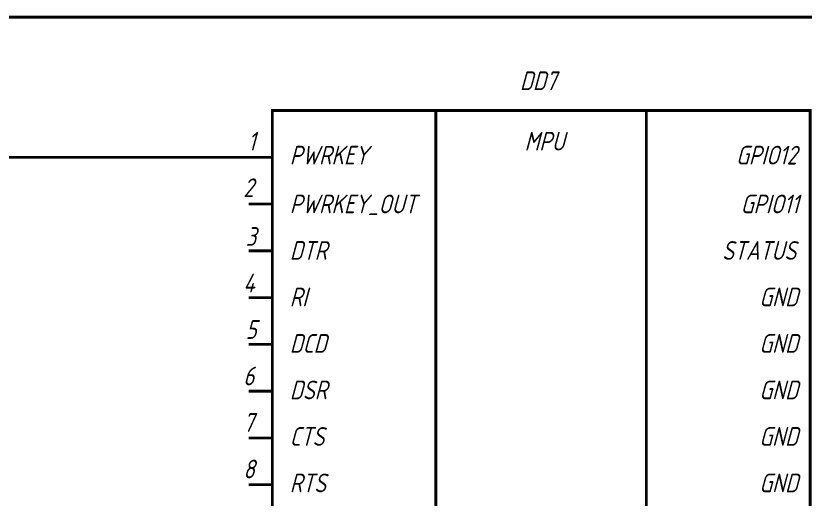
# Model space of a CAD drawing. Extents: x 260 to 1101, y 70 to 664.
# Drawn here: x 819.1 to 903.5, y 525.2 to 576.9 of the extents above; entities that cross this region are included whole.
import ezdxf

# ---------------------------------------------------------------- set-up
doc = ezdxf.new("R2010")
doc.units = 0
doc.header["$MEASUREMENT"] = 0
doc.layers.add('Sheet', color=255, linetype='CONTINUOUS')
doc.styles.add('GOST type A0', font='', dxfattribs={"oblique": 15, "height": 3.5})
doc.styles.get('GOST type A0').set_extended_font_data('GOST type A')

msp = doc.modelspace()

# ---------------------------------------------------------------- linework, layer by layer
at = {"layer": 'Sheet', "const_width": 0.3}
for points in [[(988.975, 576.769), (736.551, 576.769), (736.551, 381.792), (619.097, 381.792), (619.097, 381.792)], [(864.005, 566.796), (864.005, 391.796)], [(886.49, 566.796), (886.49, 391.796)], [(814.036, 556.792), (814.036, 561.794), (816.521, 561.794), (816.521, 561.794), (844.005, 561.794)], [(846.521, 561.794), (844.005, 561.794)], [(846.521, 556.792), (844.005, 556.792)], [(846.521, 551.791), (844.005, 551.791)], [(846.521, 546.789), (844.005, 546.789)], [(846.521, 541.787), (844.005, 541.787)], [(846.521, 536.785), (844.005, 536.785)], [(846.521, 531.784), (844.005, 531.784)], [(846.521, 526.782), (844.005, 526.782)]]:
    msp.add_lwpolyline(points, dxfattribs=at)
msp.add_lwpolyline([(846.521, 566.796), (904.006, 566.796), (904.006, 391.796), (846.521, 391.796), (846.521, 566.796)], close=True, dxfattribs=at)

# ---------------------------------------------------------------- texts
at = {"layer": 'Sheet', "style": 'GOST type A0', "oblique": 15}
for s, p in [('DD7', (872.981, 568.971)), ('1', (843.912, 562.509)), ('MPU', (873.478, 562.509)), ('PWRKEY', (848.384, 561.018)), ('GPIO12', (896.086, 561.018)), ('2', (843.415, 557.538)), ('PWRKEY_OUT', (848.384, 555.798)), ('GPIO11', (896.583, 555.798)), ('3', (843.664, 552.319)), ('DTR', (848.384, 550.828)), ('STATUS', (894.596, 550.828)), ('4', (843.415, 547.348)), ('RI', (848.384, 545.857)), ('GND', (898.571, 545.857)), ('5', (843.664, 542.377)), ('DCD', (848.384, 540.886)), ('GND', (898.571, 540.886)), ('6', (843.415, 537.407)), ('DSR', (848.384, 535.915)), ('GND', (898.571, 535.915)), ('7', (843.415, 532.436)), ('CTS', (848.384, 530.945)), ('GND', (898.571, 530.945)), ('8', (843.415, 527.465)), ('RTS', (848.384, 525.974)), ('GND', (898.571, 525.974))]:
    msp.add_text(s, height=2, dxfattribs=at).set_placement(p)

doc.saveas('drawing.dxf')
